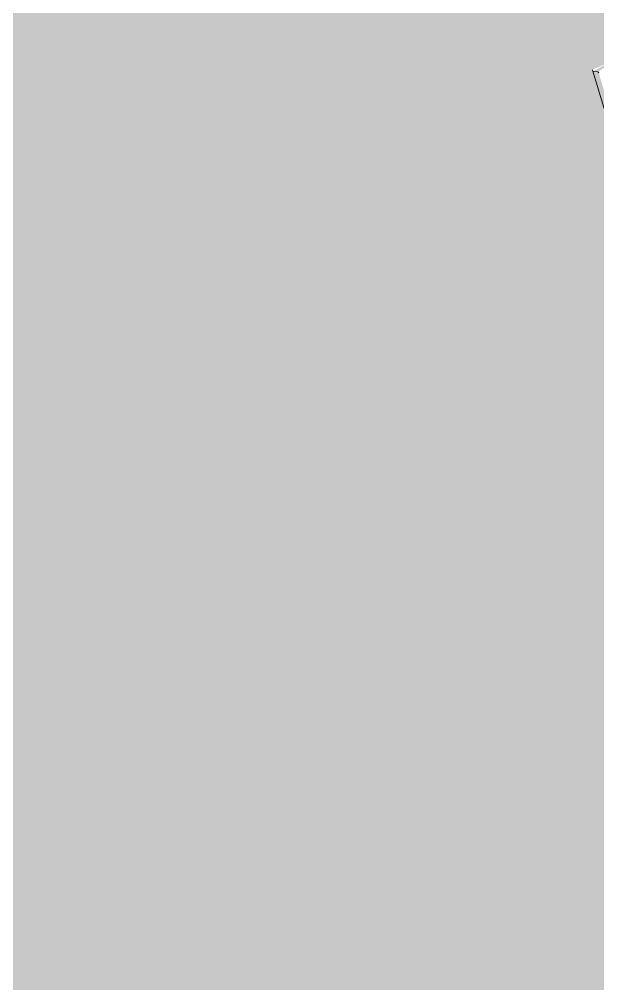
# Model space of a CAD drawing. Header units: centimetres. Extents: x -4381 to 5639, y -3920 to 4826.
# Drawn here: x 71.7618 to 72.0193, y 32.5627 to 32.992 of the extents above; entities that cross this region are included whole.
import ezdxf
from ezdxf.xclip import XClip

# ---------------------------------------------------------------- set-up
doc = ezdxf.new("R2010")
doc.units = ezdxf.units.CM
doc.header["$MEASUREMENT"] = 0
doc.header["$XCLIPFRAME"] = 0
doc.set_wipeout_variables(frame=1)
doc.linetypes.add('Wipeout_Contour', pattern=[100, 0, -100])
doc.layers.add('0- SITE_Pen_No__1', color=7, linetype='Continuous', lineweight=5)
doc.layers.add('01- MOBILIER_Pen_No__7', color=7, linetype='Continuous', lineweight=5)
for name, color, linetype in [('01- MOBILIER', 7, 'Continuous'), ('Drawing & Figure', 7, 'Continuous'), ('Structural - Bearing', 7, 'Continuous')]:
    doc.layers.add(name, color=color, linetype=linetype)
for name, color, linetype, lineweight, true_color in [('01- MOBILIER_Pen_No__160', 7, 'Continuous', 5, 0xdae3bb), ('01- MOBILIER_Pen_No__178', 7, 'Continuous', 5, 0xbda888), ('Structural - Bearing_Pen_No__102', 7, 'Continuous', 5, 0xcccccc)]:
    doc.layers.add(name, color=color, linetype=linetype, lineweight=lineweight, true_color=true_color)

# ---------------------------------------------------------------- blocks, each defined once
blk = doc.blocks.new('Drawing_7_7', base_point=(-363.09186, 32.20361))
at = {"layer": '0- SITE_Pen_No__1', "linetype": 'Continuous', "ltscale": 10}
for p, q in [((71.68409, 32.64196), (71.77695, 32.64196)), ((71.77695, 32.64196), (71.93915, 32.64196)), ((71.93915, 32.64196), (72.10821, 32.64196))]:
    blk.add_line(p, q, dxfattribs=at)
at = {"color": 254, "linetype": 'Wipeout_Contour', "lineweight": 0, "ltscale": 237.357855}
blk.add_wipeout([(72.02614, 32.97361), (72.01708, 32.96889), (72.02633, 32.97297)], dxfattribs=at).dxf.layer = '01- MOBILIER'
at = {"layer": '01- MOBILIER_Pen_No__160', "linetype": 'Continuous', "ltscale": 10}
for points in [[(72.02614, 32.97361), (72.01688, 32.96954)], [(72.02614, 32.97361), (72.01708, 32.96889), (72.02633, 32.97297)]]:
    blk.add_hatch(color=256, dxfattribs=at).paths.add_polyline_path(points)
at = {"color": 254, "linetype": 'Wipeout_Contour', "lineweight": 0, "ltscale": 237.694948}
blk.add_wipeout([(72.02633, 32.97297), (72.01708, 32.96889), (72.01925, 32.96859)], dxfattribs=at).dxf.layer = '01- MOBILIER'
at = {"layer": '01- MOBILIER_Pen_No__160', "linetype": 'Continuous', "ltscale": 10}
blk.add_hatch(color=256, dxfattribs=at).paths.add_polyline_path([(72.02633, 32.97297), (72.01708, 32.96889), (72.01925, 32.96859)])
at = {"color": 254, "linetype": 'Wipeout_Contour', "lineweight": 0, "ltscale": 316.71966}
blk.add_wipeout([(72.01708, 32.96889), (72.12636, 32.60559), (72.12849, 32.60653), (72.0197, 32.96819)], dxfattribs=at).dxf.layer = '01- MOBILIER'
at = {"layer": '01- MOBILIER_Pen_No__178', "linetype": 'Continuous', "ltscale": 10}
blk.add_hatch(color=256, dxfattribs=at).paths.add_polyline_path([(72.01708, 32.96889), (72.12636, 32.60559), (72.12849, 32.60653), (72.0197, 32.96819)])
at = {"color": 254, "linetype": 'Wipeout_Contour', "lineweight": 0, "ltscale": 4818.847961}
blk.add_wipeout([(72.46688, 33.75361), (71.24188, 33.75361), (71.24188, 32.27861), (72.09205, 32.27861), (72.16052, 32.56702), (72.16467, 32.5786), (72.17138, 32.58902), (72.18012, 32.5973), (72.19038, 32.60295), (72.19911, 32.60504), (72.19924, 32.60699), (72.19839, 32.61263), (72.19672, 32.61804), (72.19444, 32.62709), (72.19393, 32.63405), (72.18935, 32.63675), (72.18767, 32.63259), (72.16561, 32.62288), (72.12636, 32.60559), (72.01688, 32.96954), (72.02614, 32.97361), (72.02847, 32.97265), (72.03423, 32.9702), (72.03589, 32.96994), (72.04223, 32.96701), (72.04804, 32.96537), (72.05277, 32.96297), (72.0644, 32.95876), (72.06969, 32.95581), (72.08447, 32.95185), (72.10424, 32.94635), (72.11379, 32.94455), (72.12925, 32.94013), (72.14927, 32.93479), (72.16154, 32.92984), (72.18488, 32.9208), (72.19597, 32.91492), (72.21991, 32.90255), (72.23278, 32.89394), (72.25371, 32.88013), (72.27246, 32.86465), (72.27904, 32.85926), (72.27758, 32.85564), (72.28418, 32.85174), (72.28513, 32.85416), (72.3137, 32.83736), (72.33013, 32.82773), (72.35245, 32.81004), (72.3718, 32.79483), (72.38358, 32.78217), (72.40994, 32.75419), (72.42039, 32.7433), (72.43188, 32.7263), (72.45089, 32.69879), (72.46036, 32.68545), (72.46562, 32.67572), (72.46688, 32.6737), (72.46688, 32.90861), (72.41688, 32.90861), (72.41688, 32.93361), (72.46688, 32.93361)], dxfattribs=at).dxf.layer = 'Structural - Bearing'
at = {"layer": 'Structural - Bearing_Pen_No__102', "linetype": 'Continuous', "ltscale": 10}
blk.add_hatch(color=256, dxfattribs=at).paths.add_polyline_path([(72.46688, 33.75361), (71.24188, 33.75361), (71.24188, 32.27861), (72.09205, 32.27861), (72.16052, 32.56702), (72.16467, 32.5786), (72.17138, 32.58902), (72.18012, 32.5973), (72.19038, 32.60295), (72.19911, 32.60504), (72.19924, 32.60699), (72.19839, 32.61263), (72.19672, 32.61804), (72.19444, 32.62709), (72.19393, 32.63405), (72.18935, 32.63675), (72.18767, 32.63259), (72.16561, 32.62288), (72.12636, 32.60559), (72.01688, 32.96954), (72.02614, 32.97361), (72.02847, 32.97265), (72.03423, 32.9702), (72.03589, 32.96994), (72.04223, 32.96701), (72.04804, 32.96537), (72.05277, 32.96297), (72.0644, 32.95876), (72.06969, 32.95581), (72.08447, 32.95185), (72.10424, 32.94635), (72.11379, 32.94455), (72.12925, 32.94013), (72.14927, 32.93479), (72.16154, 32.92984), (72.18488, 32.9208), (72.19597, 32.91492), (72.21991, 32.90255), (72.23278, 32.89394), (72.25371, 32.88013), (72.27246, 32.86465), (72.27904, 32.85926), (72.27758, 32.85564), (72.28418, 32.85174), (72.28513, 32.85416), (72.3137, 32.83736), (72.33013, 32.82773), (72.35245, 32.81004), (72.3718, 32.79483), (72.38358, 32.78217), (72.40994, 32.75419), (72.42039, 32.7433), (72.43188, 32.7263), (72.45089, 32.69879), (72.46036, 32.68545), (72.46562, 32.67572), (72.46688, 32.6737), (72.46688, 32.90861), (72.41688, 32.90861), (72.41688, 32.93361), (72.46688, 32.93361)])
at = {"layer": '01- MOBILIER_Pen_No__7', "linetype": 'Continuous', "ltscale": 10}
for p, q in [((72.01688, 32.96954), (72.01708, 32.96889)), ((72.01708, 32.96889), (72.01925, 32.96859)), ((72.01708, 32.96889), (72.12636, 32.60559)), ((72.01925, 32.96859), (72.0197, 32.96819))]:
    blk.add_line(p, q, dxfattribs=at)

msp = doc.modelspace()

# ---------------------------------------------------------------- block references
at = {"layer": 'Drawing & Figure', "color": 151, "linetype": 'Continuous', "lineweight": 5, "ltscale": 10, "true_color": 0x80c2ff}
ref = msp.add_blockref('Drawing_7_7', (-363.09186, 32.20361), dxfattribs=at)
XClip(ref).set_block_clipping_path([(51.7463984619, 23.6253966175), (100.4426918859, 45.1170657245)])

doc.saveas('drawing.dxf')
